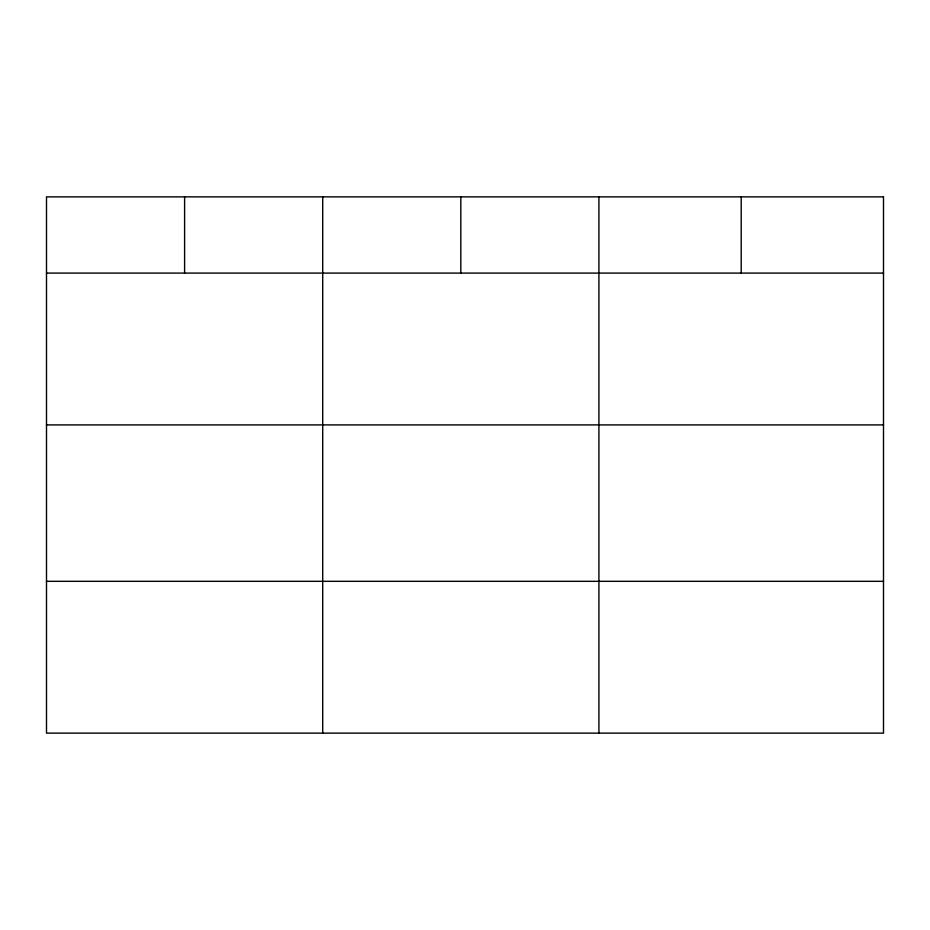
<?xml version="1.0" encoding="UTF-8"?>
<svg xmlns="http://www.w3.org/2000/svg" width="930" height="930" viewBox="0 0 930 930"><rect width="100%" height="100%" fill="white"/><g stroke="black" fill="none" stroke-linecap="round" stroke-linejoin="round"><path stroke-width="1.4" d="M46.5 273.094L883.5 273.094M46.5 424.905L883.5 424.905M46.5 581.32L883.5 581.32M741.21 196.869L741.21 273.094M598.92 196.869L598.92 733.131M460.815 196.869L460.815 273.094M322.71 196.869L322.71 733.131M184.605 196.869L184.605 273.094M883.5 196.869L46.5 196.869L46.5 733.131L883.5 733.131L883.5 196.869"/></g></svg>
